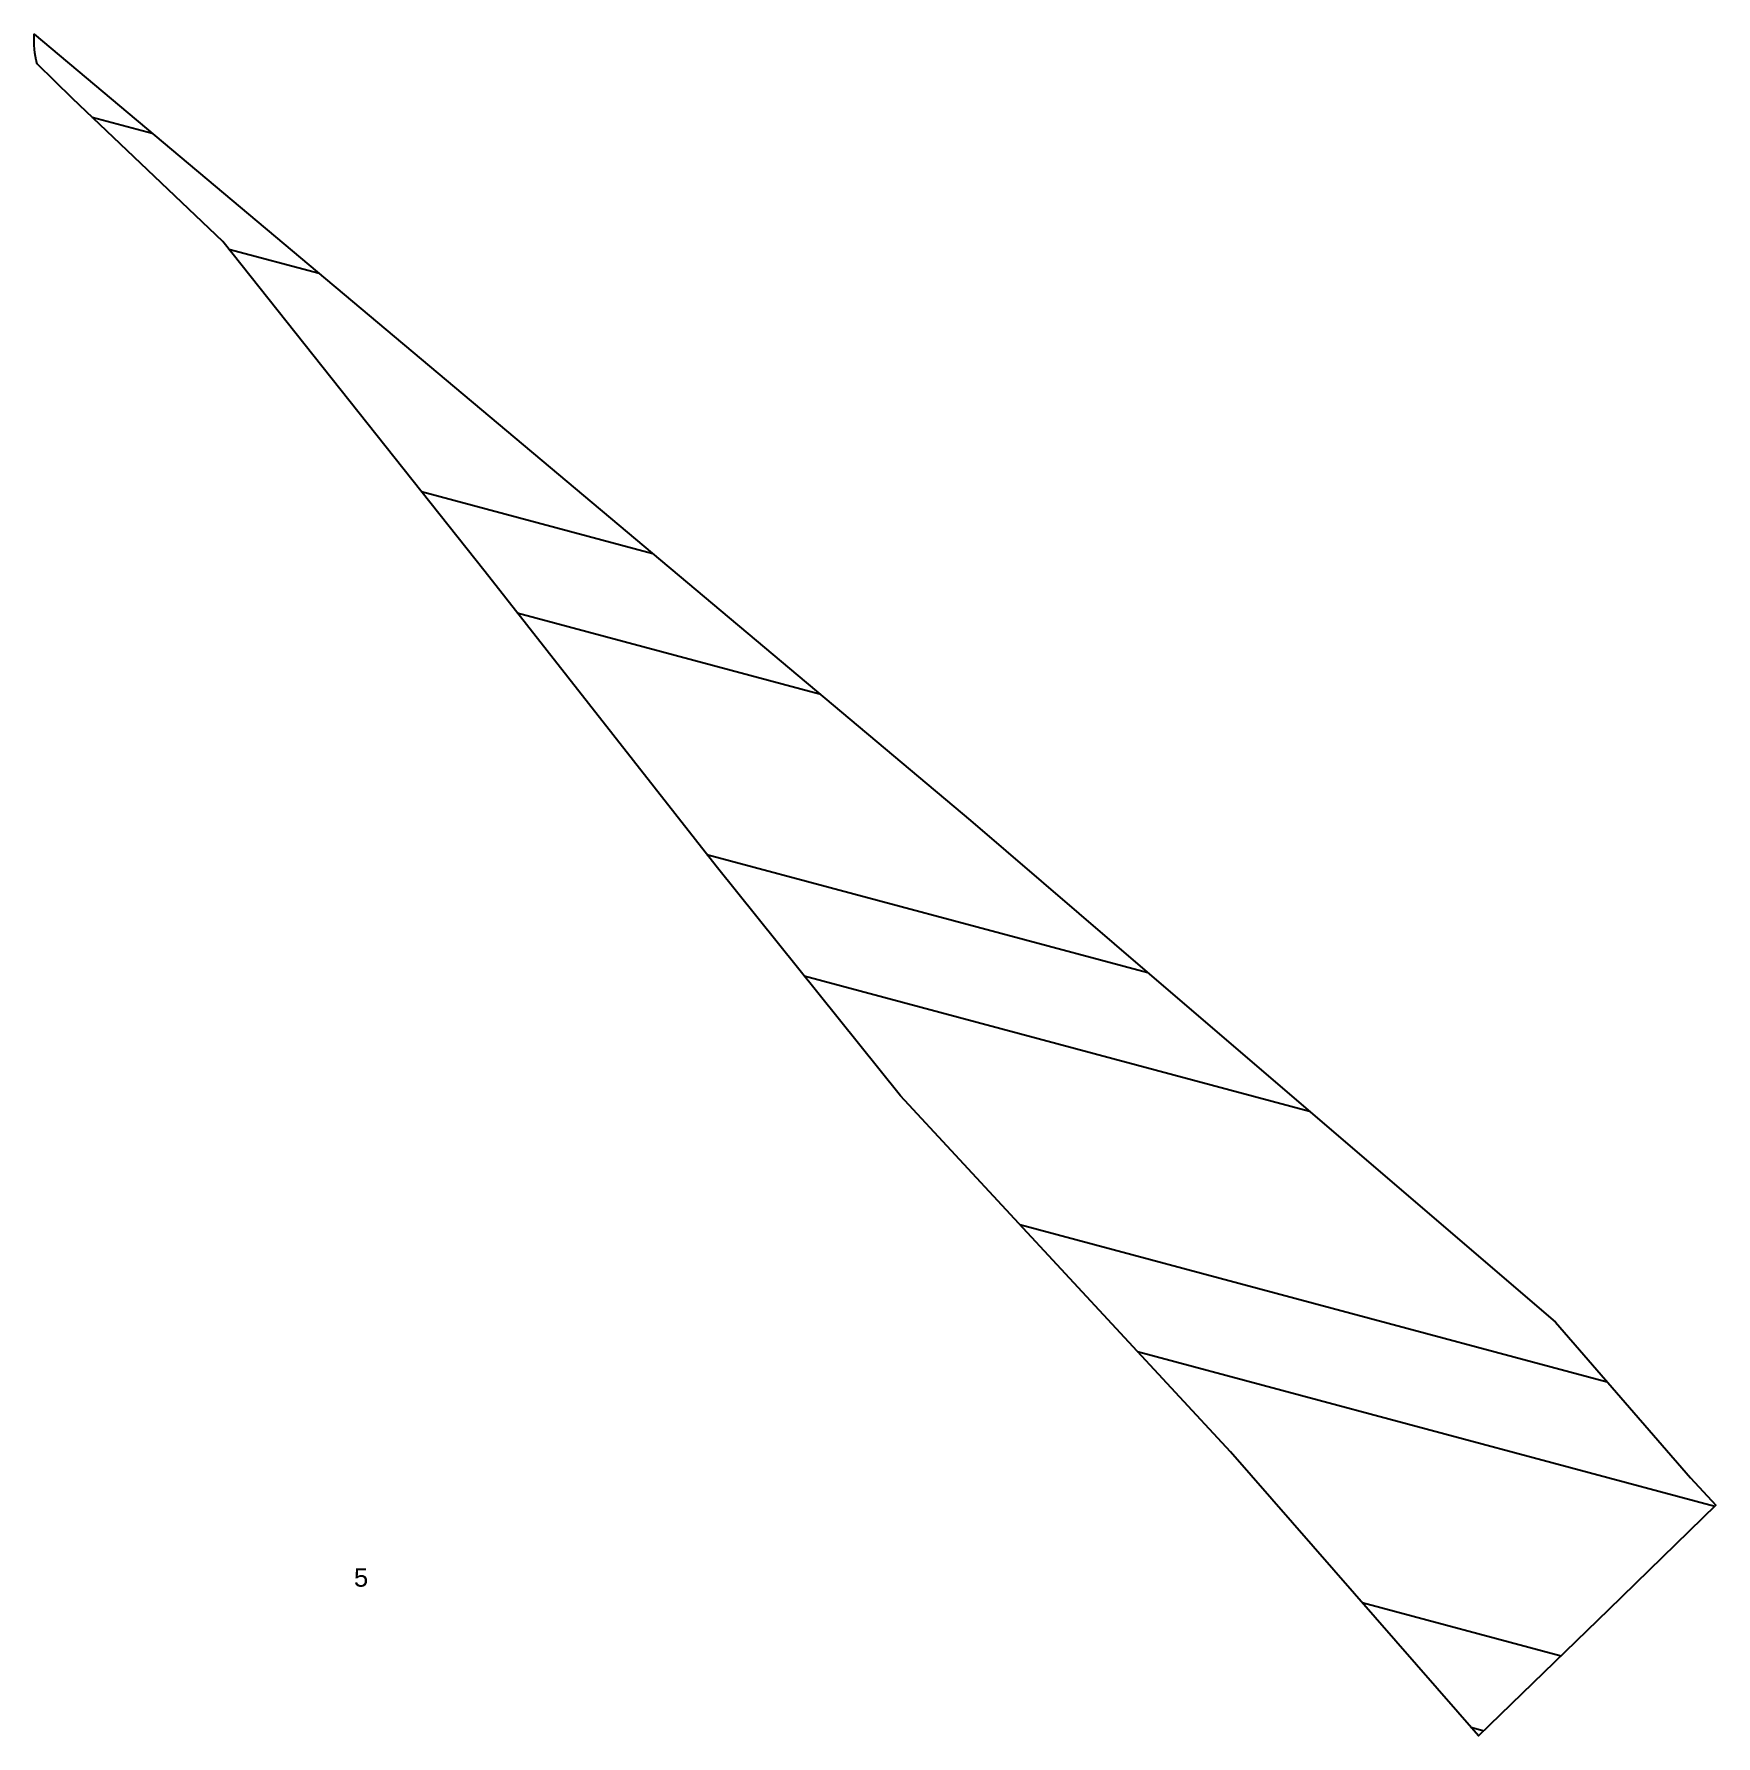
# Model space of a CAD drawing. Extents: x 184801.6 to 184892.8, y 656990.6 to 657082.9.
import ezdxf

# ---------------------------------------------------------------- set-up
doc = ezdxf.new("R2010")
doc.units = 0
doc.header["$LTSCALE"] = 1.25
doc.header["$MEASUREMENT"] = 0
doc.layers.add('HEB_ENTITY', color=7, linetype='Continuous')
doc.layers.add('pspecial', color=7, linetype='Continuous')
doc.styles.get("Standard").update_dxf_attribs({"font": 'arial.ttf'})

# ---------------------------------------------------------------- blocks, each defined once
blk = doc.blocks.new('HEB_ENTITY', base_point=(190331.87, 674461.449))
at = {"layer": 'HEB_ENTITY', "linetype": 'ByBlock'}
blk.add_attdef('VAL', (190331.87, 674461.449), '', height=1, dxfattribs=at)
at = {"layer": 'HEB_ENTITY', "linetype": 'ByBlock', "flags": 1}
for tag in ['WIDTH', 'YBASE', 'TAG', 'XBASE', 'PROMPT', 'HEIGHT', 'BLKNAME', 'BLKNUM']:
    blk.add_attdef(tag, (190331.87, 674461.449), '', height=1, dxfattribs=at)

msp = doc.modelspace()

# ---------------------------------------------------------------- hatches: boundary and pattern name
at = {"layer": 'pspecial'}
h = msp.add_hatch(dxfattribs=at)
h.set_pattern_fill('ANSI32', color=256, scale=40, angle=120, style=0)
edge = h.paths.add_edge_path()
edge.add_line((184860.151, 657033.596), (184884.071, 657013.076))
edge.add_line((184884.071, 657013.076), (184891.389, 657004.627))
edge.add_line((184891.389, 657004.627), (184892.773, 657003.142))
edge.add_line((184892.773, 657003.142), (184886.94, 656997.47))
edge.add_line((184886.94, 656997.47), (184879.905, 656990.63))
edge.add_line((184879.905, 656990.63), (184866.457, 657006.038))
edge.add_line((184866.457, 657006.038), (184848.563, 657025.345))
edge.add_line((184848.563, 657025.345), (184838.562, 657037.811))
edge.add_line((184838.562, 657037.811), (184826.044, 657053.764))
edge.add_line((184826.044, 657053.764), (184811.817, 657071.689))
edge.add_line((184811.817, 657071.689), (184803.672, 657079.445))
edge.add_line((184803.672, 657079.445), (184801.756, 657081.319))
edge.add_arc((184806.784, 657082.623), 5.194, 176.59143, 194.5369, ccw=False)
edge.add_line((184801.599, 657082.932), (184852.359, 657040.28))
edge.add_line((184852.359, 657040.28), (184860.151, 657033.596))

# ---------------------------------------------------------------- linework, layer by layer
at = {"layer": 'pspecial', "flags": 128}
msp.add_lwpolyline([(184860.151, 657033.596), (184884.071, 657013.076), (184891.389, 657004.627), (184892.773, 657003.142), (184886.94, 656997.47), (184879.905, 656990.63), (184866.457, 657006.038), (184848.563, 657025.345), (184838.562, 657037.811), (184826.044, 657053.764), (184811.817, 657071.689), (184803.672, 657079.445), (184801.756, 657081.319, -0.078462), (184801.599, 657082.932), (184852.359, 657040.28)], format="xyb", close=True, dxfattribs=at)

# ---------------------------------------------------------------- block references
at = {"layer": 'HEB_ENTITY', "linetype": 'ByBlock'}
ref = msp.add_blockref('HEB_ENTITY', (184818.93, 656998.726), dxfattribs=dict(at, rotation=272.9843213602025))
ref.add_attrib('VAL', '5', (184818.93, 656998.726), dxfattribs={"layer": '0', "height": 1})

doc.saveas('drawing.dxf')
